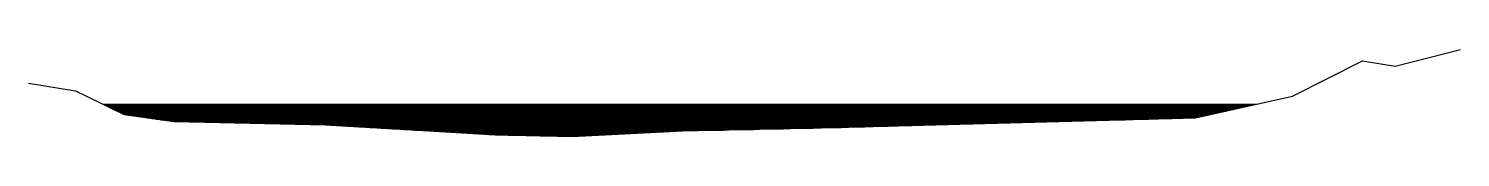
# Model space of a CAD drawing. Header units: inches. Extents: x 0 to 221, y 0 to 13.
import ezdxf

# ---------------------------------------------------------------- set-up
doc = ezdxf.new("R2010")
doc.units = ezdxf.units.IN
doc.header["$MEASUREMENT"] = 0
doc.layers.add('Contour', color=7, linetype='Continuous')
doc.layers.add('WSZ', color=80, linetype='Continuous')

msp = doc.modelspace()

# ---------------------------------------------------------------- linework, layer by layer
at = {"layer": 'Contour'}
msp.add_lwpolyline([(0, 8.24), (7.23, 7.08), (14.76, 3.41), (22.49, 2.31), (45.86, 1.8), (61.85, 0.88), (72.16, 0.24), (84.13, 0), (101.17, 0.86), (124.97, 1.38), (180.51, 2.9), (195.51, 6.25), (206.33, 11.71), (211.36, 10.88), (221.46, 13.46)], dxfattribs=at)
at = {"layer": 'WSZ'}
for p, q in [((11.5, 5), (189.91, 5)), ((11.7, 4.9), (189.47, 4.9)), ((11.91, 4.8), (189.02, 4.8)), ((12.11, 4.7), (188.57, 4.7)), ((12.32, 4.6), (188.12, 4.6)), ((12.52, 4.5), (187.67, 4.5)), ((12.73, 4.4), (187.23, 4.4)), ((12.93, 4.3), (186.78, 4.3)), ((13.14, 4.2), (186.33, 4.2)), ((13.34, 4.1), (185.88, 4.1)), ((13.55, 4), (185.44, 4)), ((13.75, 3.9), (184.99, 3.9)), ((13.96, 3.8), (184.54, 3.8)), ((14.16, 3.7), (184.09, 3.7)), ((14.37, 3.6), (183.64, 3.6)), ((14.58, 3.5), (183.2, 3.5)), ((14.83, 3.4), (182.75, 3.4)), ((15.53, 3.3), (182.3, 3.3)), ((16.24, 3.2), (181.85, 3.2)), ((16.94, 3.1), (181.41, 3.1)), ((17.64, 3), (180.96, 3)), ((18.34, 2.9), (180.51, 2.9)), ((19.05, 2.8), (176.86, 2.8)), ((19.75, 2.7), (173.2, 2.7)), ((20.45, 2.6), (169.55, 2.6)), ((21.15, 2.5), (165.89, 2.5)), ((21.86, 2.4), (162.24, 2.4)), ((22.95, 2.3), (158.59, 2.3)), ((27.53, 2.2), (154.93, 2.2)), ((32.11, 2.1), (151.28, 2.1)), ((36.7, 2), (147.62, 2)), ((41.28, 1.9), (143.97, 1.9)), ((45.86, 1.8), (140.32, 1.8)), ((47.6, 1.7), (136.66, 1.7)), ((49.34, 1.6), (133.01, 1.6)), ((51.07, 1.5), (129.35, 1.5)), ((52.81, 1.4), (125.7, 1.4)), ((54.55, 1.3), (121.31, 1.3)), ((56.29, 1.2), (116.73, 1.2)), ((58.03, 1.1), (112.15, 1.1)), ((59.76, 1), (107.58, 1)), ((61.5, 0.9), (103, 0.9)), ((63.14, 0.8), (99.98, 0.8)), ((64.75, 0.7), (98, 0.7)), ((66.36, 0.6), (96.02, 0.6)), ((67.97, 0.5), (94.04, 0.5)), ((69.58, 0.4), (92.06, 0.4)), ((71.19, 0.3), (90.07, 0.3)), ((74.16, 0.2), (88.09, 0.2)), ((79.14, 0.1), (86.11, 0.1))]:
    msp.add_line(p, q, dxfattribs=at)

doc.saveas('drawing.dxf')
